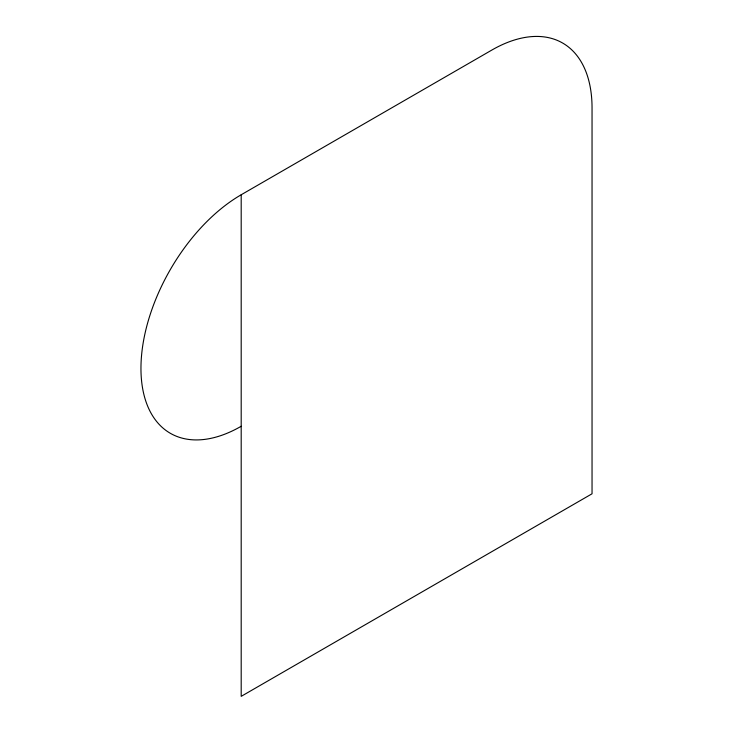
<?xml version="1.0" encoding="UTF-8"?>
<svg xmlns="http://www.w3.org/2000/svg" width="733" height="733" viewBox="0 0 733 733"><rect width="100%" height="100%" fill="white"/><g stroke="black" fill="none" stroke-linecap="round" stroke-linejoin="round"><path stroke-width="1.1" d="M241.194 194.767L491.806 50.082A141.762 81.849 -60 0 1 592.044 107.953L592.044 493.785L241.194 696.35L241.194 194.767A141.762 81.849 -60 0 0 140.956 368.387A141.762 81.849 -60 0 0 241.194 426.267"/></g></svg>
